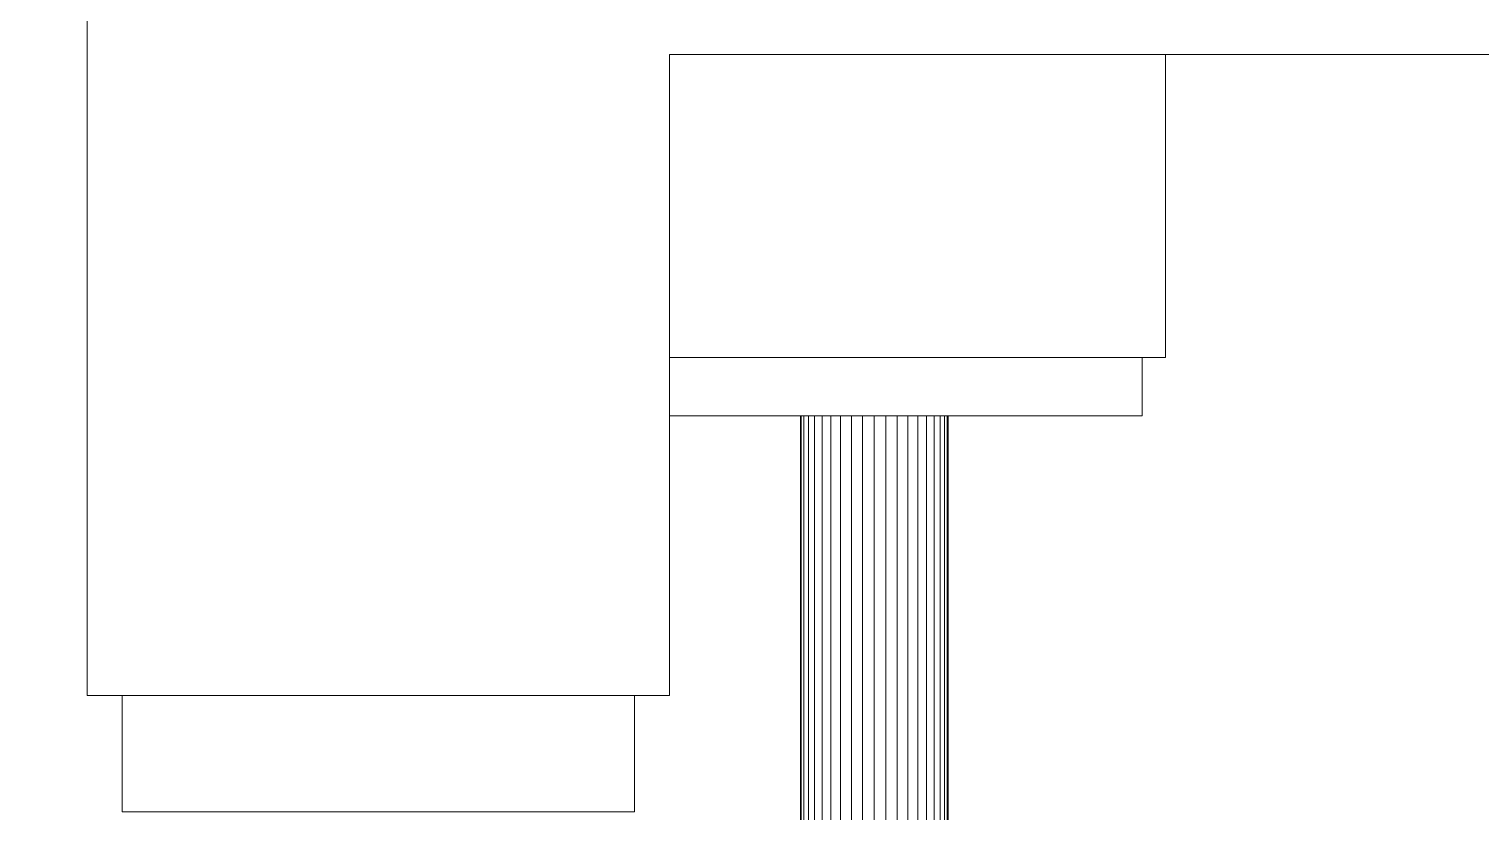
# Model space of a CAD drawing. Header units: centimetres. Extents: x -13467 to 3766, y -437 to 1921.
# Drawn here: x -8684.09 to -8671.62, y 101.63 to 108.35 of the extents above; entities that cross this region are included whole.
import ezdxf

# ---------------------------------------------------------------- set-up
doc = ezdxf.new("R2010")
doc.units = ezdxf.units.CM
doc.layers.add('G-IMPT', color=7, linetype='Continuous', lineweight=9)
doc.layers.add('M-EQPM', color=7, linetype='Continuous', lineweight=9)

# ---------------------------------------------------------------- blocks, each defined once
blk = doc.blocks.new('EQ-02-004 - EQ-02-004_dwg_Agrupar_772-1526212-Sección 1-1')
at = {"layer": 'G-IMPT'}
for p, q in [((-8674.334, 108.129), (-8674.334, 105.529)), ((-8674.334, 108.129), (-8674.334, 105.529)), ((-8674.334, 105.529), (-8674.334, 108.129)), ((-8678.594, 105.529), (-8674.334, 105.529)), ((-8678.594, 105.529), (-8674.334, 105.529)), ((-8678.594, 105.529), (-8674.334, 105.529)), ((-8674.534, 105.529), (-8674.534, 105.029)), ((-8674.534, 105.029), (-8674.534, 105.529)), ((-8674.534, 105.529), (-8674.534, 105.029)), ((-8674.534, 105.029), (-8678.594, 105.029)), ((-8674.534, 105.029), (-8678.594, 105.029)), ((-8674.534, 105.029), (-8678.594, 105.029)), ((-8677.469, 105.029), (-8677.469, 95.229)), ((-8677.469, 95.229), (-8677.469, 105.029)), ((-8677.469, 95.229), (-8677.469, 105.029)), ((-8677.462, 105.029), (-8677.462, 95.229)), ((-8677.438, 105.029), (-8677.438, 95.229)), ((-8677.438, 105.029), (-8677.438, 95.229)), ((-8677.438, 105.029), (-8677.438, 95.229)), ((-8677.4, 105.029), (-8677.4, 95.229)), ((-8677.4, 95.229), (-8677.4, 105.029)), ((-8677.4, 95.229), (-8677.4, 105.029)), ((-8677.348, 105.029), (-8677.348, 95.229)), ((-8677.283, 105.029), (-8677.283, 95.029)), ((-8677.208, 105.029), (-8677.208, 95.029)), ((-8677.123, 105.029), (-8677.123, 95.029)), ((-8677.031, 105.029), (-8677.031, 95.029)), ((-8677.031, 105.029), (-8677.031, 95.029)), ((-8677.031, 105.029), (-8677.031, 95.029)), ((-8676.934, 105.029), (-8676.934, 95.029)), ((-8676.934, 95.029), (-8676.934, 105.029)), ((-8676.934, 95.029), (-8676.934, 105.029)), ((-8676.834, 105.029), (-8676.834, 95.029)), ((-8676.834, 105.029), (-8676.834, 95.029)), ((-8676.834, 105.029), (-8676.834, 95.029)), ((-8676.735, 105.029), (-8676.735, 95.029)), ((-8676.735, 95.029), (-8676.735, 105.029)), ((-8676.735, 105.029), (-8676.735, 95.029)), ((-8676.638, 105.029), (-8676.638, 95.029)), ((-8676.638, 95.029), (-8676.638, 105.029)), ((-8676.638, 95.029), (-8676.638, 105.029)), ((-8676.546, 105.029), (-8676.546, 95.029)), ((-8676.546, 105.029), (-8676.546, 95.029)), ((-8676.546, 105.029), (-8676.546, 95.029)), ((-8676.461, 105.029), (-8676.461, 95.029)), ((-8676.385, 105.029), (-8676.385, 95.029)), ((-8676.385, 95.029), (-8676.385, 105.029)), ((-8676.385, 95.029), (-8676.385, 105.029)), ((-8676.321, 105.029), (-8676.321, 95.029)), ((-8676.269, 105.029), (-8676.269, 95.029)), ((-8676.269, 105.029), (-8676.269, 95.029)), ((-8676.269, 105.029), (-8676.269, 95.029)), ((-8676.23, 105.029), (-8676.23, 95.029)), ((-8676.23, 95.029), (-8676.23, 105.029)), ((-8676.23, 95.029), (-8676.23, 105.029)), ((-8676.207, 105.029), (-8676.207, 95.029)), ((-8676.199, 105.029), (-8676.199, 95.029)), ((-8676.199, 105.029), (-8676.199, 95.029)), ((-8676.199, 105.029), (-8676.199, 95.029))]:
    blk.add_line(p, q, dxfattribs=at)
at = {"layer": 'G-IMPT', "flags": 128}
for points in [[(-8677.462, 95.229), (-8677.462, 105.029)], [(-8677.348, 95.229), (-8677.348, 105.029)], [(-8677.283, 95.029), (-8677.283, 105.029)], [(-8677.208, 95.029), (-8677.208, 105.029)], [(-8677.123, 95.029), (-8677.123, 105.029)], [(-8676.461, 95.029), (-8676.461, 105.029)], [(-8676.321, 95.029), (-8676.321, 105.029)], [(-8676.207, 95.029), (-8676.207, 105.029)]]:
    blk.add_lwpolyline(points, close=True, dxfattribs=at)
blk = doc.blocks.new('EQ-02-004 - EQ-02-004_dwg_Agrupar_892-1526218-Sección 1-1')
at = {"layer": 'G-IMPT'}
for p, q in [((-8683.594, 102.629), (-8683.594, 171.629)), ((-8683.594, 171.629), (-8683.594, 102.629)), ((-8393.094, 108.129), (-8678.594, 108.129)), ((-8678.594, 108.129), (-8678.594, 102.629)), ((-8678.594, 108.129), (-8678.594, 102.629)), ((-8678.594, 108.129), (-8393.094, 108.129)), ((-8683.594, 102.629), (-8678.594, 102.629)), ((-8678.594, 102.629), (-8683.594, 102.629)), ((-8683.294, 101.629), (-8683.294, 102.629)), ((-8683.294, 101.629), (-8683.294, 102.629)), ((-8678.894, 102.629), (-8678.894, 101.629)), ((-8678.894, 102.629), (-8678.894, 101.629)), ((-8683.294, 101.629), (-8678.894, 101.629))]:
    blk.add_line(p, q, dxfattribs=at)
at = {"layer": 'G-IMPT', "flags": 128}
for points in [[(-8054.093, 181.18), (-8059.093, 181.18), (-8059.093, 118.129), (-8387.627, 118.129), (-8387.627, 181.18), (-8392.627, 181.18), (-8392.627, 118.129), (-8678.594, 118.129), (-8678.594, 181.18), (-8684.094, 181.18), (-8684.094, 171.629), (-8683.594, 171.629), (-8683.594, 102.629), (-8678.594, 102.629), (-8678.594, 108.129), (-8393.094, 108.129), (-8393.094, 102.629), (-8388.094, 102.629), (-8388.094, 108.129), (-7432.119, 108.129)], [(-8678.894, 102.629), (-8678.894, 101.629), (-8683.294, 101.629), (-8683.294, 102.629)]]:
    blk.add_lwpolyline(points, dxfattribs=at)
blk = doc.blocks.new('EQ-02-004 - EQ-02-004_dwg-1526208-Sección 1-1')
for name in ['EQ-02-004 - EQ-02-004_dwg_Agrupar_892-1526218-Sección 1-1', 'EQ-02-004 - EQ-02-004_dwg_Agrupar_772-1526212-Sección 1-1']:
    blk.add_blockref(name, (0, 0))
blk = doc.blocks.new('EQ-02-004 - EQ-02-004-1526283-Sección 1-1')
blk.add_blockref('EQ-02-004 - EQ-02-004_dwg-1526208-Sección 1-1', (0, 0))
blk = doc.blocks.new('PQ_RVR_MEP-01_ZZ_ZZ_MO_T_A_rvt-1-Sección 1-1')
at = {"layer": 'M-EQPM', "lineweight": 9}
blk.add_blockref('EQ-02-004 - EQ-02-004-1526283-Sección 1-1', (0, 0), dxfattribs=at)

msp = doc.modelspace()

# ---------------------------------------------------------------- block references
at = {"lineweight": 5}
msp.add_blockref('PQ_RVR_MEP-01_ZZ_ZZ_MO_T_A_rvt-1-Sección 1-1', (0, 0), dxfattribs=at)

doc.saveas('drawing.dxf')
